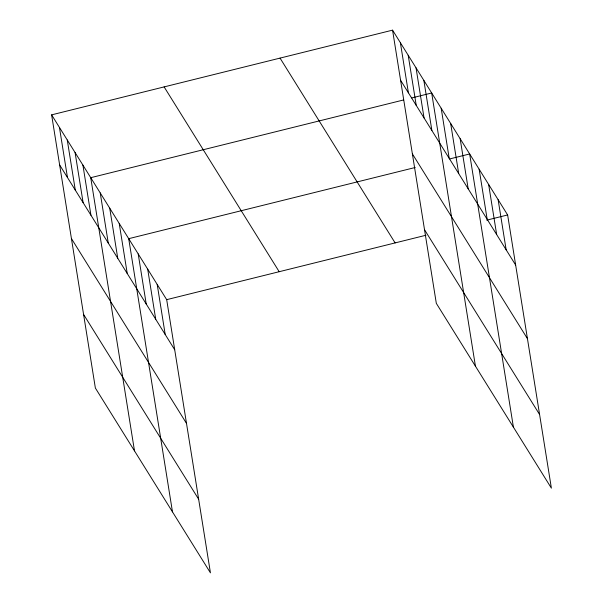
<?xml version="1.0" encoding="UTF-8"?>
<svg xmlns="http://www.w3.org/2000/svg" width="603" height="603" viewBox="0 0 603 603"><rect width="100%" height="100%" fill="white"/><g stroke="black" fill="none" stroke-linecap="round" stroke-linejoin="round"><path stroke-width="0.9" d="M51.617 114.856L166.684 299.661L210.439 572.85L95.372 388.046L51.617 114.856L392.561 30.15L507.628 214.954L551.383 488.144L436.316 303.339L392.561 30.15M403.55 99.97L90.736 177.689L134.499 450.878M411.721 97.942L431.68 92.983L475.435 366.172M415.211 167.498L128.71 238.675L172.473 511.864M449.695 158.928L469.654 153.969L513.409 427.158M166.684 299.661L425.967 235.245M486.757 220.14L507.628 214.954M400.58 80.252L515.648 265.056M412.377 153.871L527.444 338.675M424.52 229.72L539.595 414.525M280.048 58.107L395.116 242.911M164.129 86.907L279.197 271.712M59.644 164.958L174.712 349.763M71.433 238.577L186.5 423.381M83.583 314.427L198.651 499.231M498.131 199.714L506.158 249.808M488.641 184.465L496.661 234.559M479.144 169.217L487.171 219.319M460.157 138.728L468.184 188.822M450.667 123.479L458.695 173.574M441.177 108.231L449.197 158.333M423.856 80.418L431.884 130.519M416.032 67.853L424.052 117.947M408.208 55.28L416.228 105.382M400.384 42.715L408.404 92.817M157.195 284.42L165.214 334.514M147.697 269.172L155.725 319.273M138.208 253.923L146.227 304.025M119.221 223.434L127.241 273.528M109.723 208.186L117.751 258.28M100.234 192.937L108.261 243.039M82.913 165.124L90.94 215.226M75.089 152.559L83.116 202.653M67.265 139.994L75.292 190.088M59.441 127.421L67.468 177.523"/></g></svg>
